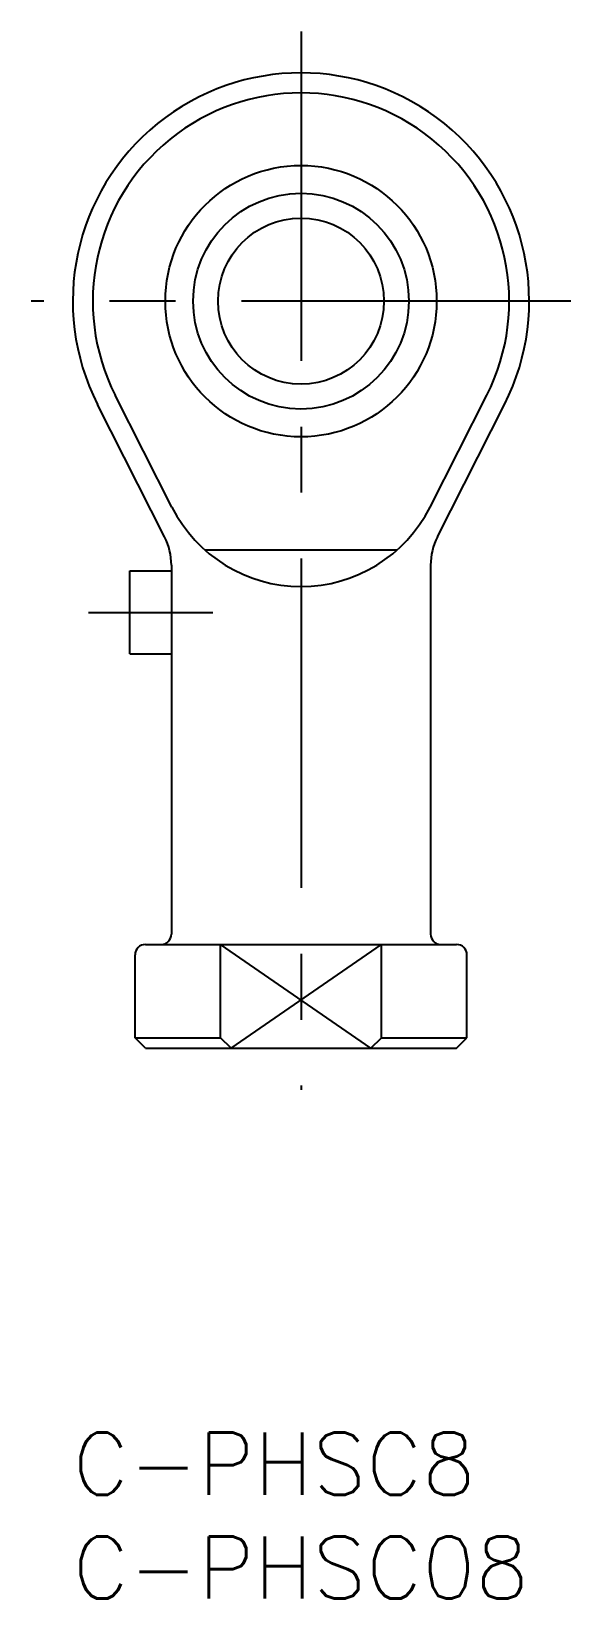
# Model space of a CAD drawing. Extents: x -2 to 89, y -8 to 67.5.
# Drawn here: x -2 to 24, y -8 to 67.5 of the extents above.
import ezdxf
from ezdxf.enums import TextEntityAlignment as Align

# ---------------------------------------------------------------- set-up
doc = ezdxf.new("R2010")
doc.units = 0
doc.header["$LTSCALE"] = 0.5
doc.linetypes.add('CENTER', pattern=[50.8, 31.75, -6.35, 6.35, -6.35])
doc.layers.get('0').update_dxf_attribs({"linetype": 'CONTINUOUS'})
doc.layers.add('CENTER', color=1, linetype='CENTER')
doc.styles.get("Standard").update_dxf_attribs({"font": 'txt.shx', "height": 3, "bigfont": 'bigfont.shx'})

msp = doc.modelspace()

# ---------------------------------------------------------------- linework, layer by layer
at = {"color": 7, "linetype": 'CONTINUOUS'}
for p, q in [((4.779, 44.59), (2.047, 49.981)), ((17.221, 44.59), (19.953, 49.981)), ((4.426, 43.158), (1.188, 49.546)), ((17.574, 43.158), (20.812, 49.546)), ((15.62, 42.519), (6.38, 42.519)), ((4.75, 41.802), (4.75, 24.019)), ((17.25, 41.802), (17.25, 24.019)), ((2.75, 37.519), (2.75, 41.519)), ((2.75, 41.519), (4.75, 41.519)), ((2.75, 37.519), (4.75, 37.519)), ((3.5, 23.519), (18.5, 23.519)), ((7.127, 19.019), (7.127, 23.519)), ((14.873, 19.019), (14.873, 23.519)), ((3, 19.019), (3, 23.019)), ((19, 19.019), (19, 23.019)), ((3.5, 18.519), (3, 19.019)), ((3, 19.019), (7.127, 19.019)), ((7.627, 18.519), (7.127, 19.019)), ((14.373, 18.519), (14.873, 19.019)), ((14.873, 19.019), (19, 19.019)), ((18.5, 18.519), (19, 19.019)), ((3.5, 18.519), (18.5, 18.519))]:
    msp.add_line(p, q, dxfattribs=at)
at = {"color": 3, "linetype": 'CONTINUOUS'}
for p, q in [((14.373, 18.519), (7.127, 23.519)), ((7.627, 18.519), (14.873, 23.519))]:
    msp.add_line(p, q, dxfattribs=at)
at = {"color": 7, "linetype": 'CONTINUOUS'}
for radius in [6.54, 5.2, 4]:
    msp.add_circle((11, 54.519), radius, dxfattribs=at)
for centre, radius, start, end in [((11, 54.519), 11, 333.12147, 206.87853), ((11, 54.519), 10.037, 333.12147, 206.87853), ((11, 47.743), 6.974, 206.87853, 333.12147), ((1.75, 41.802), 3, 360, 26.87853), ((20.25, 41.802), 3, 153.12147, 180), ((3.5, 23.019), 0.5, 90, 180), ((4.25, 24.019), 0.5, 270, 0), ((17.75, 24.019), 0.5, 180, 270), ((18.5, 23.019), 0.5, 0, 90)]:
    msp.add_arc(centre, radius, start, end, dxfattribs=at)
at = {"layer": 'CENTER', "color": 1, "linetype": 'CENTER'}
for p, q in [((11, 67.519), (11, 16.519)), ((24, 54.519), (-2, 54.519)), ((0.75, 39.519), (6.75, 39.519))]:
    msp.add_line(p, q, dxfattribs=at)

# ---------------------------------------------------------------- texts
at = {"color": 7, "linetype": 'CONTINUOUS'}
for s, p in [('C-PHSC8', (0, 0)), ('C-PHSC08', (0, -5))]:
    msp.add_text(s, height=3, dxfattribs=at).set_placement(p, align=Align.TOP_LEFT)

doc.saveas('drawing.dxf')
